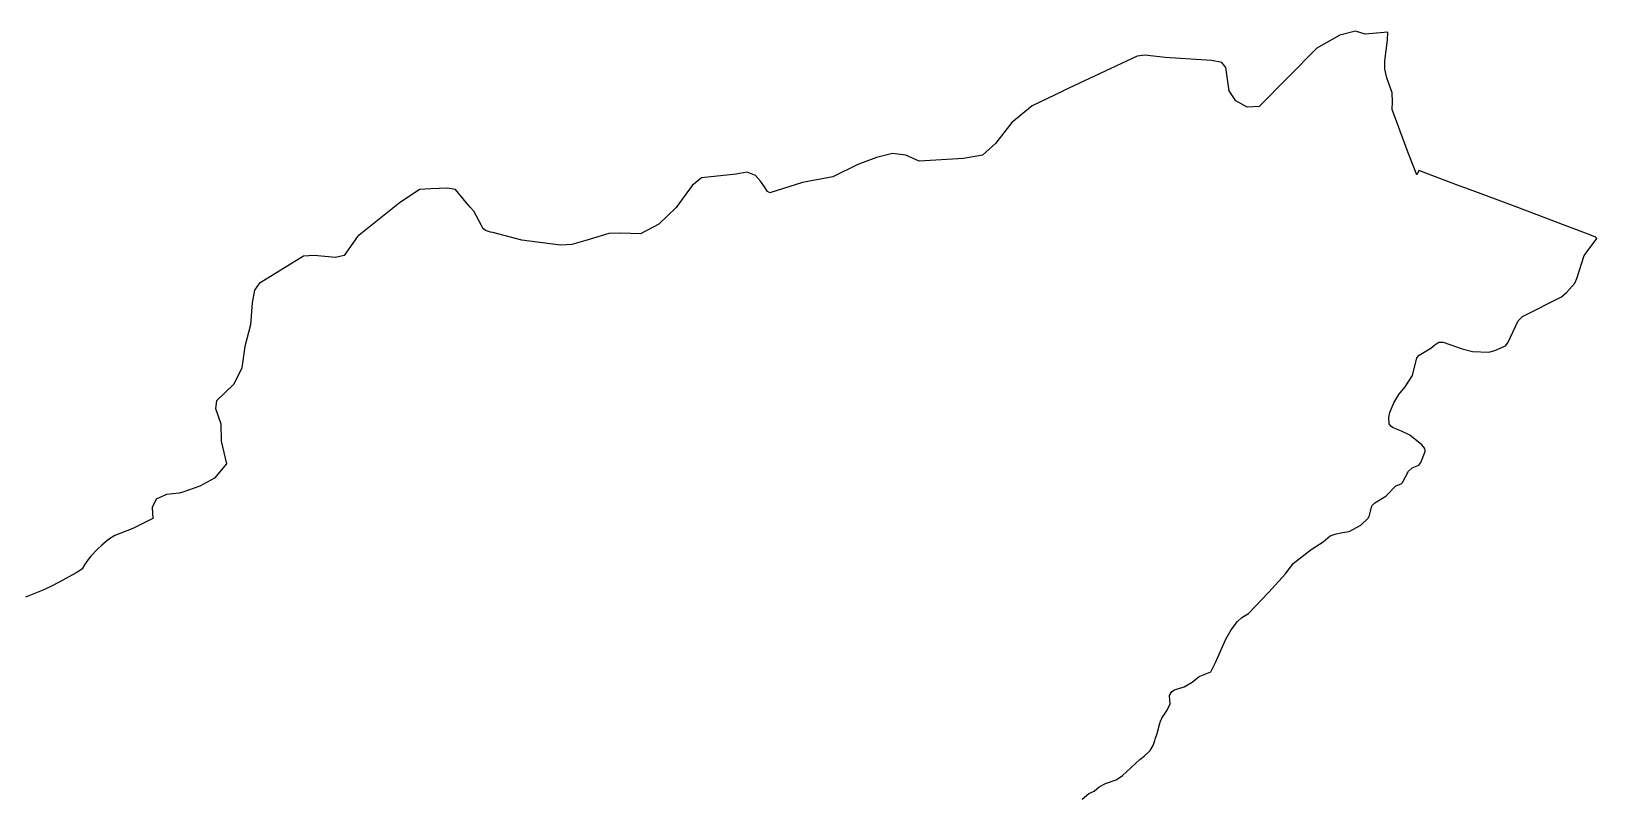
# Model space of a CAD drawing. Extents: x 1189447 to 1205702, y 6141591 to 6152844.
# Drawn here: x 1197369 to 1205702, y 6148757 to 6152844 of the extents above; entities that cross this region are included whole.
import ezdxf

# ---------------------------------------------------------------- set-up
doc = ezdxf.new("R2010")
doc.units = 0
doc.linetypes.add('CONTINU', pattern=[0])
doc.layers.add('1SECTION', color=7, linetype='CONTINU')

msp = doc.modelspace()

# ---------------------------------------------------------------- linework, layer by layer
at = {"layer": '1SECTION'}
msp.add_lwpolyline([(1202963.51, 6148753.78), (1202997.68, 6148783.97), (1203026.01, 6148797.94), (1203053.23, 6148819.84), (1203086.45, 6148838.54), (1203143.89, 6148857.83), (1203177.88, 6148879.89), (1203269.94, 6148965.01), (1203293.54, 6148983.02), (1203324.73, 6149013.77), (1203340.82, 6149041), (1203349.7, 6149067.55), (1203351.57, 6149073.58), (1203362.32, 6149105.13), (1203374.38, 6149151.88), (1203379.45, 6149170.51), (1203387.25, 6149185.87), (1203404.3, 6149211.78), (1203416.14, 6149229.06), (1203430.95, 6149261.89), (1203427.67, 6149306.23), (1203439.41, 6149327.91), (1203453.65, 6149336.61), (1203506.47, 6149353.58), (1203548.39, 6149377.33), (1203586.05, 6149408.18), (1203647.11, 6149433.44), (1203672.88, 6149482.49), (1203728.26, 6149606.03), (1203755.45, 6149656.49), (1203789.29, 6149700.95), (1203813.62, 6149722.21), (1203848.33, 6149742.85), (1203954.67, 6149855.12), (1204046.08, 6149954.98), (1204085.47, 6150009.25), (1204181.77, 6150083.79), (1204245.06, 6150124.14), (1204283.25, 6150157.64), (1204315.06, 6150167.13), (1204349.48, 6150174.29), (1204384.76, 6150180.64), (1204445.42, 6150212.93), (1204485.3, 6150250.74), (1204491.97, 6150265.69), (1204505.1, 6150316.34), (1204520.3, 6150333.32), (1204579.24, 6150368.28), (1204632.91, 6150423.58), (1204661.1, 6150434.57), (1204668.93, 6150441), (1204700.72, 6150501.79), (1204719.33, 6150518.68), (1204754.68, 6150532.88), (1204765.31, 6150547.8), (1204788.86, 6150605.25), (1204787.74, 6150621.58), (1204770.31, 6150642.36), (1204706.76, 6150692.57), (1204662.49, 6150715.06), (1204617.98, 6150731.18), (1204605.22, 6150741.67), (1204597.35, 6150752.96), (1204594.91, 6150787.85), (1204600.35, 6150814.47), (1204621.37, 6150864.63), (1204649.05, 6150909.84), (1204682.9, 6150950.33), (1204722.03, 6151010.93), (1204744.93, 6151104.3), (1204757.63, 6151119.36), (1204818.81, 6151156.23), (1204840.28, 6151174.41), (1204861.4, 6151188.44), (1204884.96, 6151188), (1204986.38, 6151152.32), (1205040.22, 6151138.61), (1205126.95, 6151134.5), (1205158.9, 6151144.45), (1205215.52, 6151168.47), (1205228.43, 6151185.36), (1205283.7, 6151301.34), (1205307.69, 6151324.88), (1205515.02, 6151430.04), (1205543.43, 6151453.86), (1205584.74, 6151502.65), (1205595.62, 6151527.92), (1205635.51, 6151650.43), (1205656.54, 6151677.95), (1205701.75, 6151740.97), (1205694.48, 6151748.25), (1205677.59, 6151755.09), (1205670.36, 6151757.74), (1205534.59, 6151809.29), (1205371.57, 6151871.44), (1205267.97, 6151910.43), (1205024.14, 6152001.03), (1204968.94, 6152021.09), (1204755.64, 6152102.66), (1204744.99, 6152079.79), (1204744.99, 6152079.79), (1204698.14, 6152195.89), (1204613.33, 6152426.61), (1204615.12, 6152468.02), (1204612.43, 6152515.12), (1204585.16, 6152596.63), (1204573.47, 6152641.17), (1204574.4, 6152686.88), (1204588.86, 6152795.54), (1204589.92, 6152839.54), (1204469.03, 6152828.44), (1204417.81, 6152843.66), (1204334.89, 6152822.78), (1204211.27, 6152754.17), (1203905.06, 6152443.05), (1203840.37, 6152438.98), (1203781.64, 6152473.11), (1203744.75, 6152526.16), (1203727.77, 6152651.71), (1203705.98, 6152678.2), (1203651.23, 6152688.86), (1203405.12, 6152704.04), (1203295.64, 6152717.12), (1203255.25, 6152711.83), (1202861.94, 6152525.85), (1202859.23, 6152524.57), (1202696.1, 6152447.06), (1202587.83, 6152358.36), (1202501.04, 6152246.54), (1202433.16, 6152183.53), (1202331.15, 6152165.45), (1202095.74, 6152152.64), (1202023.47, 6152184.37), (1201953.12, 6152193.25), (1201868.27, 6152170.99), (1201768.31, 6152134.34), (1201634.88, 6152068.53), (1201474.45, 6152038.19), (1201300.79, 6151983.82), (1201288.65, 6151991.02), (1201272.57, 6152014.62), (1201251.41, 6152046.36), (1201223.36, 6152075.52), (1201179.1, 6152092.61), (1201120.51, 6152083.04), (1200936.69, 6152062.95), (1200887.84, 6152022.25), (1200801.72, 6151905.54), (1200709.16, 6151817.2), (1200611.53, 6151765.62), (1200505.22, 6151768.86), (1200443.59, 6151767.66), (1200321.32, 6151729.12), (1200246.18, 6151708.67), (1200185.49, 6151704.26), (1199979.76, 6151732.11), (1199825.61, 6151772.15), (1199812.91, 6151774.29), (1199786.99, 6151783.44), (1199776.14, 6151790.99), (1199770.47, 6151799.23), (1199765.43, 6151809.02), (1199724.25, 6151884.94), (1199705.72, 6151907.36), (1199683.68, 6151932.25), (1199627.22, 6152000.93), (1199584.09, 6152008.46), (1199495.2, 6152005.54), (1199435.79, 6152001.9), (1199326.53, 6151928.35), (1199105.81, 6151751.73), (1199034.7, 6151650.07), (1198989.15, 6151638.25), (1198874.62, 6151650.24), (1198818.36, 6151646.01), (1198581.77, 6151501.41), (1198556.53, 6151465.06), (1198544.76, 6151397.44), (1198536.63, 6151280.37), (1198505.22, 6151165.99), (1198490, 6151052), (1198447.13, 6150965.21), (1198355.41, 6150876.11), (1198349.49, 6150834.86), (1198377.75, 6150752.67), (1198379.91, 6150661.82), (1198409.06, 6150539.82), (1198344.61, 6150463.15), (1198266.17, 6150421.22), (1198176.16, 6150389.2), (1198156.24, 6150384.41), (1198089.67, 6150376.47), (1198033.04, 6150352.45), (1198013.14, 6150307.6), (1198016.12, 6150248.63), (1197909.72, 6150195.24), (1197813.25, 6150158.63), (1197779.58, 6150137.22), (1197743.85, 6150106.89), (1197722.11, 6150085.85), (1197686.19, 6150048.95), (1197672.21, 6150031.13), (1197653.27, 6150002.98), (1197640.11, 6149981.89), (1197631.87, 6149974.65), (1197607.2, 6149959), (1197518.39, 6149909.89), (1197473.48, 6149887.43), (1197426.94, 6149866.05), (1197338.46, 6149830.14)], dxfattribs=at)

doc.saveas('drawing.dxf')
